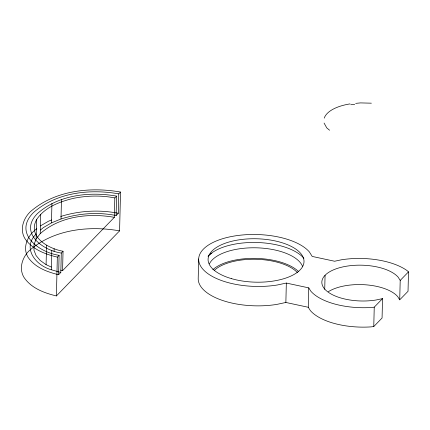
<?xml version="1.0" encoding="UTF-8"?>
<svg xmlns="http://www.w3.org/2000/svg" width="430" height="430" viewBox="0 0 430 430"><rect width="100%" height="100%" fill="white"/><g stroke="black" fill="none" stroke-linecap="round" stroke-linejoin="round"><path stroke-width="0.64" d="M51.331 267.062L46.085 264.665L40.141 260.413L36.055 255.527L33.981 250.201L33.997 244.632L36.109 239.042L36.582 219.639C44.655 207.276 59.41 201.804 73.138 198.418C86.844 195.58 101.071 195.188 114.821 197.929L116.578 196.118C89.612 191.355 58.62 194.811 37.437 213.533C18.587 232.598 42.425 250.287 61.291 253.06L63.043 251.254C48.891 248.793 27.133 237.016 36.582 219.639M36.109 239.042L40.232 233.641L40.71 214.237M46.085 264.665L46.564 245.261M40.398 230.061L43.344 227.599L51.46 222.885L51.939 203.481M61.291 253.06L60.818 272.464L51.299 269.76L51.777 250.357M54.067 251.4L54.137 248.723M120.529 192.054L119.578 230.862C88.763 225.417 53.341 229.367 29.133 250.765C22.199 257.64 18.619 268.621 24.032 277.474C31.363 288.24 44.231 293.007 56.395 295.937L57.34 257.129L59.098 255.318C38.732 252.329 13.002 233.232 33.352 212.656C56.212 192.447 89.666 188.716 118.771 193.86L120.529 192.054C89.709 186.604 54.287 190.554 30.084 211.958C23.145 218.827 19.57 229.814 24.978 238.661C32.309 249.432 45.177 254.2 57.34 257.129M36.813 228.765C27.971 234.893 21.935 247.239 28.058 257.285C34.986 267.455 47.133 271.959 58.625 274.727L59.098 255.318M51.46 222.885L61.001 218.983L61.474 199.579M60.662 270.115L62.57 270.658L63.043 251.254M62.57 270.658L114.348 217.333L114.821 197.929M61.001 218.983C78.706 213.275 97.825 211.925 116.105 215.527L116.578 196.118M116.105 215.527L118.298 213.264L118.771 193.86M198.681 258.973L198.208 278.382A57.383 25.961 1.4 0 0 276.753 304.418L285.864 302.467L308.283 307.278L310.369 310.6A54.416 24.617 1.4 0 0 370.762 326.902L373.767 326.569L382.066 318.017L382.539 298.613L376.008 300.011A39.576 17.904 1.4 0 1 324.629 288.981A39.576 17.904 1.4 0 1 346.79 266.159A39.576 17.904 1.4 0 1 398.169 277.189L400.201 280.425L399.723 299.828L408.027 291.282L408.5 271.878L407.065 270.594A54.416 24.617 1.4 0 0 341.312 259.811L334.615 261.247L312.196 256.43L309.363 251.915A57.383 25.961 1.4 0 0 234.866 235.925A57.383 25.961 1.4 0 0 202.729 269.019A57.383 25.961 1.4 0 0 277.226 285.015L286.337 283.064L308.756 287.874L310.842 291.196A54.416 24.617 1.4 0 0 371.235 307.493L374.24 307.165L382.539 298.613M285.864 302.467L286.337 283.064M308.283 307.278L308.756 287.874M324.725 289.336L325.069 275.286M373.767 326.569L374.24 307.165M36.163 233.99C21.823 248.078 35.701 265.407 51.299 269.76M58.625 274.727L60.818 272.464M56.395 295.937L119.578 230.862M400.201 280.425L408.5 271.878M40.232 233.641C60.071 216.107 89.096 212.866 114.348 217.333M40.312 225.976L48.526 221.208L51.552 219.972M60.727 216.473C79.26 210.652 99.228 209.555 118.298 213.264M355.685 103.361L360.523 102.904L371.364 103.184M350.735 104.748L354.707 104.372M329.59 130.236L326.736 127.866L324.08 123.055M399.723 299.828L397.691 296.592A39.576 17.904 1.4 0 0 365.376 284.784A39.576 17.904 1.4 0 0 328.353 291.69M212.834 269.68A47.488 21.484 1.4 0 1 255.743 258.387A47.488 21.484 1.4 0 1 298.458 271.486M214.194 270.502A45.51 20.592 1.4 0 1 256.232 259.29A45.51 20.592 1.4 0 1 297.479 272.668M208.034 256.328A51.444 23.274 1.4 0 1 256.07 242.482A51.444 23.274 1.4 0 1 303.908 258.322M209.405 263.886A47.488 21.484 1.4 0 1 256.522 247.814A47.488 21.484 1.4 0 1 302.526 266.31M209.136 254.893A55.405 25.069 1.4 0 1 211.823 253.205M324.241 118.148A41.554 18.802 1.4 0 1 350.004 103.899M231.458 278.635A47.983 21.71 1.4 0 0 304.01 261.714A47.983 21.71 1.4 0 0 232.668 241.053A47.983 21.71 1.4 0 0 231.458 278.635"/></g></svg>
